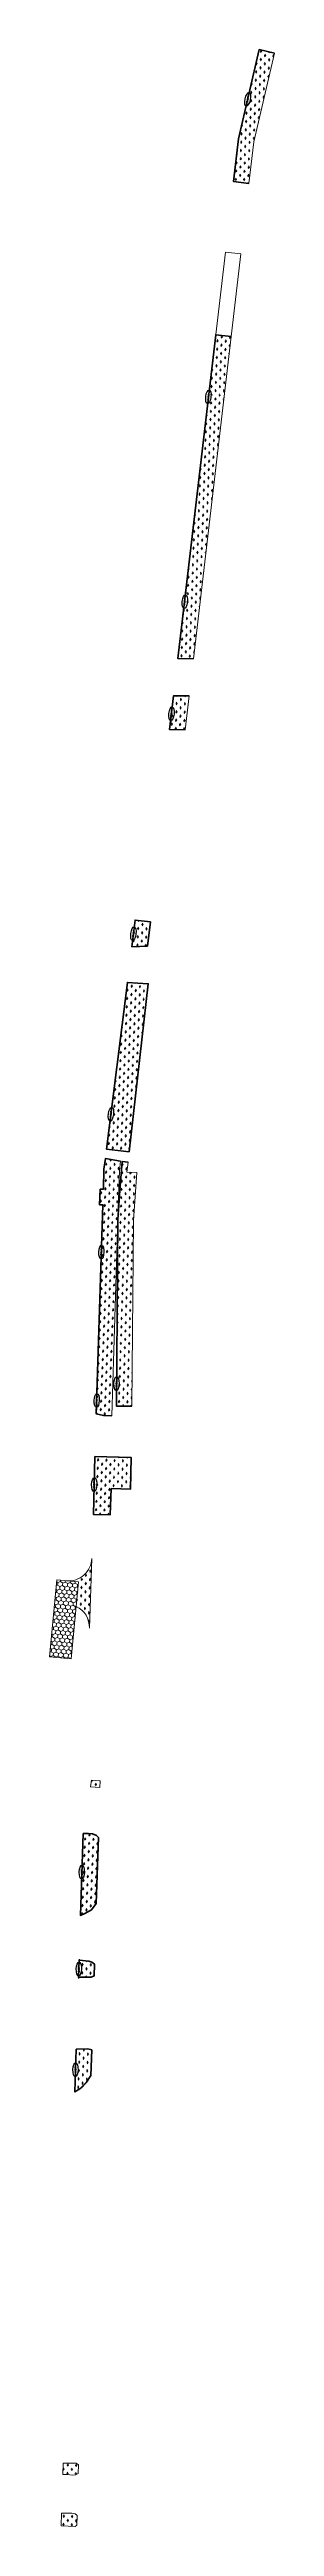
# Model space of a CAD drawing. Extents: x 2536944 to 2538528, y 7112605 to 7129181.
# Drawn here: x 2538383 to 2538528, y 7127581 to 7129181 of the extents above; entities that cross this region are included whole.
import ezdxf

# ---------------------------------------------------------------- set-up
doc = ezdxf.new("R2010")
doc.units = 0
doc.header["$MEASUREMENT"] = 0
for name, color, linetype, lineweight in [('C-SW3P-BSOD-13', 7, 'Continuous', 0), ('C-SW3P-BSOD-SS04', 7, 'Continuous', 0), ('C-SW3P-EXIT-13', 7, 'Continuous', 0), ('C-SW3P-SCFN-13', 7, 'Continuous', 30), ('C-SW3P-SCFN-SS04', 7, 'Continuous', 30)]:
    doc.layers.add(name, color=color, linetype=linetype, lineweight=lineweight)
doc.styles.add('L80', font='simplex.shx', dxfattribs={"height": 0.006667})

# ---------------------------------------------------------------- blocks, each defined once
blk = doc.blocks.new('*U46')
at = {"layer": 'C-SW3P-SCFN-SS04'}
for p, q in [((0.1, 12.5), (0.1, 9)), ((-0.1, -9), (-0.1, -12.5))]:
    blk.add_line(p, q, dxfattribs=at)
blk.add_ellipse((0, 0), major_axis=(0.09, 8.99), ratio=0.369951, dxfattribs=at)
at = {"layer": 'C-SW3P-SCFN-SS04', "insert": (-1.5, -0.2), "char_height": 3, "width": 189.698, "attachment_point": 2, "rotation": 89.4432, "style": 'L80'}
blk.add_mtext('\\FBRIDGE.shx;SCF\\P ', dxfattribs=at)
blk = doc.blocks.new('*U47')
at = {"layer": 'C-SW3P-SCFN-SS04'}
for p, q in [((0.1, 12.5), (0.1, 9)), ((-0.1, -9), (-0.1, -12.5))]:
    blk.add_line(p, q, dxfattribs=at)
blk.add_ellipse((0, 0), major_axis=(0.09, 8.99), ratio=0.369951, dxfattribs=at)
at = {"layer": 'C-SW3P-SCFN-SS04', "insert": (-1.5, -0.2), "char_height": 3, "width": 189.698, "attachment_point": 2, "rotation": 89.4432, "style": 'L80'}
blk.add_mtext('\\FBRIDGE.shx;SCF\\P ', dxfattribs=at)
blk = doc.blocks.new('*U48')
at = {"layer": 'C-SW3P-SCFN-SS04'}
for p, q in [((0.1, 12.5), (0.1, 9)), ((-0.1, -9), (-0.1, -12.5))]:
    blk.add_line(p, q, dxfattribs=at)
blk.add_ellipse((0, 0), major_axis=(0.09, 8.99), ratio=0.369951, dxfattribs=at)
at = {"layer": 'C-SW3P-SCFN-SS04', "insert": (-1.5, -0.2), "char_height": 3, "width": 189.698, "attachment_point": 2, "rotation": 89.4432, "style": 'L80'}
blk.add_mtext('\\FBRIDGE.shx;SCF\\P ', dxfattribs=at)
blk = doc.blocks.new('*U49')
at = {"layer": 'C-SW3P-SCFN-SS04'}
for p, q in [((0.1, 12.5), (0.1, 9)), ((-0.1, -9), (-0.1, -12.5))]:
    blk.add_line(p, q, dxfattribs=at)
blk.add_ellipse((0, 0), major_axis=(0.09, 8.99), ratio=0.369951, dxfattribs=at)
at = {"layer": 'C-SW3P-SCFN-SS04', "insert": (-1.5, -0.2), "char_height": 3, "width": 189.698, "attachment_point": 2, "rotation": 89.4432, "style": 'L80'}
blk.add_mtext('\\FBRIDGE.shx;SCF\\P ', dxfattribs=at)
blk = doc.blocks.new('*U50')
at = {"layer": 'C-SW3P-SCFN-SS04'}
for p, q in [((0.1, 12.5), (0.1, 9)), ((-0.1, -9), (-0.1, -12.5))]:
    blk.add_line(p, q, dxfattribs=at)
blk.add_ellipse((0, 0), major_axis=(0.09, 8.99), ratio=0.369951, dxfattribs=at)
at = {"layer": 'C-SW3P-SCFN-SS04', "insert": (-1.5, -0.2), "char_height": 3, "width": 189.698, "attachment_point": 2, "rotation": 89.4432, "style": 'L80'}
blk.add_mtext('\\FBRIDGE.shx;SCF\\P ', dxfattribs=at)
blk = doc.blocks.new('*U51')
at = {"layer": 'C-SW3P-SCFN-13'}
for p, q in [((0.1, 12.5), (0.1, 9)), ((-0.1, -9), (-0.1, -12.5))]:
    blk.add_line(p, q, dxfattribs=at)
blk.add_ellipse((0, 0), major_axis=(0.09, 8.99), ratio=0.369951, dxfattribs=at)
at = {"layer": 'C-SW3P-SCFN-13', "insert": (-1.5, -0.2), "char_height": 3, "width": 189.698, "attachment_point": 2, "rotation": 89.4432, "style": 'L80'}
blk.add_mtext('\\FBRIDGE.shx;SCF\\P ', dxfattribs=at)
blk = doc.blocks.new('*U52')
at = {"layer": 'C-SW3P-SCFN-13'}
for p, q in [((0.1, 12.5), (0.1, 9)), ((-0.1, -9), (-0.1, -12.5))]:
    blk.add_line(p, q, dxfattribs=at)
blk.add_ellipse((0, 0), major_axis=(0.09, 8.99), ratio=0.369951, dxfattribs=at)
at = {"layer": 'C-SW3P-SCFN-13', "insert": (-1.5, -0.2), "char_height": 3, "width": 189.698, "attachment_point": 2, "rotation": 89.4432, "style": 'L80'}
blk.add_mtext('\\FBRIDGE.shx;SCF\\P ', dxfattribs=at)
blk = doc.blocks.new('*U53')
at = {"layer": 'C-SW3P-SCFN-13'}
for p, q in [((0.1, 12.5), (0.1, 9)), ((-0.1, -9), (-0.1, -12.5))]:
    blk.add_line(p, q, dxfattribs=at)
blk.add_ellipse((0, 0), major_axis=(0.09, 8.99), ratio=0.369951, dxfattribs=at)
at = {"layer": 'C-SW3P-SCFN-13', "insert": (-1.5, -0.2), "char_height": 3, "width": 189.698, "attachment_point": 2, "rotation": 89.4432, "style": 'L80'}
blk.add_mtext('\\FBRIDGE.shx;SCF\\P ', dxfattribs=at)
blk = doc.blocks.new('*U54')
at = {"layer": 'C-SW3P-SCFN-13'}
for p, q in [((0.1, 12.5), (0.1, 9)), ((-0.1, -9), (-0.1, -12.5))]:
    blk.add_line(p, q, dxfattribs=at)
blk.add_ellipse((0, 0), major_axis=(0.09, 8.99), ratio=0.369951, dxfattribs=at)
at = {"layer": 'C-SW3P-SCFN-13', "insert": (-1.5, -0.2), "char_height": 3, "width": 189.698, "attachment_point": 2, "rotation": 89.4432, "style": 'L80'}
blk.add_mtext('\\FBRIDGE.shx;SCF\\P ', dxfattribs=at)
blk = doc.blocks.new('*U55')
at = {"layer": 'C-SW3P-SCFN-13'}
for p, q in [((0.1, 12.5), (0.1, 9)), ((-0.1, -9), (-0.1, -12.5))]:
    blk.add_line(p, q, dxfattribs=at)
blk.add_ellipse((0, 0), major_axis=(0.09, 8.99), ratio=0.369951, dxfattribs=at)
at = {"layer": 'C-SW3P-SCFN-13', "insert": (-1.5, -0.2), "char_height": 3, "width": 189.698, "attachment_point": 2, "rotation": 89.4432, "style": 'L80'}
blk.add_mtext('\\FBRIDGE.shx;SCF\\P ', dxfattribs=at)
blk = doc.blocks.new('*U56')
at = {"layer": 'C-SW3P-SCFN-13'}
for p, q in [((0.1, 12.5), (0.1, 9)), ((-0.1, -9), (-0.1, -12.5))]:
    blk.add_line(p, q, dxfattribs=at)
blk.add_ellipse((0, 0), major_axis=(0.09, 8.99), ratio=0.369951, dxfattribs=at)
at = {"layer": 'C-SW3P-SCFN-13', "insert": (-1.5, -0.2), "char_height": 3, "width": 189.698, "attachment_point": 2, "rotation": 89.4432, "style": 'L80'}
blk.add_mtext('\\FBRIDGE.shx;SCF\\P ', dxfattribs=at)
blk = doc.blocks.new('*U57')
at = {"layer": 'C-SW3P-SCFN-13'}
for p, q in [((0.1, 12.5), (0.1, 9)), ((-0.1, -9), (-0.1, -12.5))]:
    blk.add_line(p, q, dxfattribs=at)
blk.add_ellipse((0, 0), major_axis=(0.09, 8.99), ratio=0.369951, dxfattribs=at)
at = {"layer": 'C-SW3P-SCFN-13', "insert": (-1.5, -0.2), "char_height": 3, "width": 189.698, "attachment_point": 2, "rotation": 89.4432, "style": 'L80'}
blk.add_mtext('\\FBRIDGE.shx;SCF\\P ', dxfattribs=at)
blk = doc.blocks.new('*U58')
at = {"layer": 'C-SW3P-SCFN-13'}
for p, q in [((0.1, 12.5), (0.1, 9)), ((-0.1, -9), (-0.1, -12.5))]:
    blk.add_line(p, q, dxfattribs=at)
blk.add_ellipse((0, 0), major_axis=(0.09, 8.99), ratio=0.369951, dxfattribs=at)
at = {"layer": 'C-SW3P-SCFN-13', "insert": (-1.5, -0.2), "char_height": 3, "width": 189.698, "attachment_point": 2, "rotation": 89.4432, "style": 'L80'}
blk.add_mtext('\\FBRIDGE.shx;SCF\\P ', dxfattribs=at)

msp = doc.modelspace()

# ---------------------------------------------------------------- hatches: boundary and pattern name
at = {"layer": 'C-SW3P-BSOD-13', "lineweight": 13}
h = msp.add_hatch(dxfattribs=at)
h.set_pattern_fill('GRASS', color=256, style=0)
h.set_pattern_definition([(-2.28, (2538439.579, 7128613.045), (5.1577, -5.5858), [1.008, -4.368]), (126.378, (2538440.58596, 7128613.0049), (15.25903, -22.129084), [1.0757, -33.3475]), (229.0584, (2538440.58596, 7128613.0049), (-16.97139, -20.844814), [1.0757, -33.3475]), (126.378, (2538443.1648, 7128610.212), (15.25903, -22.129084), [1.0757, -33.3475]), (-2.28, (2538442.3716, 7128615.624), (5.1577, -5.5858), [1.008, -4.368]), (229.0584, (2538443.37885, 7128615.5837), (-16.97139, -20.844814), [1.0757, -33.34747])])
h.paths.add_polyline_path([(2538438.2, 7128618.4), (2538436.1, 7128601.2), (2538446.2, 7128601.6), (2538448.2, 7128617.2)])
h = msp.add_hatch(dxfattribs=at)
h.set_pattern_fill('GRASS', color=256, style=0)
h.set_pattern_definition([(-2.282, (2538427.89, 7128522.207), (5.1577, -5.5858), [1.008, -4.368]), (126.378, (2538428.8974, 7128522.1666), (15.259032, -22.129084), [1.07572, -33.34747]), (229.0584, (2538428.8974, 7128522.1666), (-16.971391, -20.844814), [1.07572, -33.34747]), (126.378, (2538431.4762, 7128519.3737), (15.259032, -22.129084), [1.07572, -33.34747]), (-2.282, (2538430.683, 7128524.7856), (5.1577, -5.5858), [1.008, -4.368]), (229.0584, (2538431.6903, 7128524.74545), (-16.971391, -20.844814), [1.07572, -33.34747])])
h.paths.add_polyline_path([(2538446.7, 7128577.3), (2538433.2, 7128578.1), (2538419.7, 7128470.4), (2538434.3, 7128468.6)])
h = msp.add_hatch(dxfattribs=at)
h.set_pattern_fill('GRASS', color=256, style=0)
h.set_pattern_definition([(-2.282, (2538417.107, 7128412.4846), (5.1577, -5.58578), [1.008, -4.368]), (126.378, (2538418.1144, 7128412.4445), (15.259032, -22.1290835), [1.07572, -33.34747]), (229.0584, (2538418.1144, 7128412.4445), (-16.971391, -20.844814), [1.07572, -33.34747]), (126.378, (2538420.6932, 7128409.6516), (15.259032, -22.1290835), [1.07572, -33.34747]), (-2.282, (2538419.9, 7128415.0635), (5.1577, -5.58578), [1.008, -4.368]), (229.0584, (2538420.90725, 7128415.0233), (-16.971391, -20.844814), [1.07572, -33.34747])])
h.paths.add_polyline_path([(2538427.1, 7128424.9), (2538428.1, 7128456.6), (2538428.8, 7128462.7), (2538419, 7128464.3), (2538418.1, 7128457.4), (2538417.7, 7128444.5), (2538415.6, 7128444.5), (2538415.3, 7128434.5), (2538417.4, 7128434.5), (2538413.1, 7128299.3), (2538417.8, 7128298.3), (2538423.1, 7128298.2), (2538427.1, 7128424.7), (2538427.1, 7128424.8)])
h = msp.add_hatch(dxfattribs=at)
h.set_pattern_fill('GRASS', color=256, style=0)
h.set_pattern_definition([(-2.282, (2538414.0855, 7128347.696), (5.1577, -5.58578), [1.008, -4.368]), (126.378, (2538415.0927, 7128347.6557), (15.259032, -22.1290835), [1.07572, -33.34747]), (229.0584, (2538415.0927, 7128347.6557), (-16.971391, -20.844814), [1.07572, -33.34747]), (126.378, (2538417.6715, 7128344.8628), (15.259032, -22.1290835), [1.07572, -33.34747]), (-2.282, (2538416.8784, 7128350.2747), (5.1577, -5.58578), [1.008, -4.368]), (229.0584, (2538417.8856, 7128350.2345), (-16.971391, -20.844814), [1.07572, -33.34747])])
h.paths.add_polyline_path([(2538412.2, 7128271.8), (2538411.4, 7128234.3), (2538411.7, 7128234.3), (2538422.2, 7128234.2), (2538422.8, 7128251.1), (2538435.3, 7128250.8), (2538435.6, 7128271.2)])
h = msp.add_hatch(dxfattribs=at)
h.set_pattern_fill('GRASS', color=256, style=0)
h.set_pattern_definition([(-1.879, (2538402.9494, 7128187.1016), (5.1969, -5.5494), [1.008, -4.368]), (126.781, (2538403.9569, 7128187.0686), (15.41432, -22.021198), [1.07572, -33.34747]), (229.4614, (2538403.9569, 7128187.0686), (-16.82434, -20.963682), [1.07572, -33.34747]), (126.781, (2538406.5553, 7128184.2939), (15.41432, -22.021198), [1.07572, -33.34747]), (-1.879, (2538405.724, 7128189.7), (5.1969, -5.5494), [1.008, -4.368]), (229.4614, (2538406.7316, 7128189.667), (-16.82434, -20.963682), [1.07572, -33.34747])])
h.paths.add_polyline_path([(2538410.2, 7128206, -0.432946), (2538393.8, 7128191.5), (2538401.6, 7128190.8), (2538400.1, 7128175, -0.299219), (2538408.7, 7128160.9)])
h = msp.add_hatch(dxfattribs=at)
h.set_pattern_fill('GRASS', color=256, style=0)
h.set_pattern_definition([(-2.28, (2538409.661, 7128062.6293), (5.1577, -5.5858), [1.008, -4.368]), (126.378, (2538410.668, 7128062.58915), (15.25903, -22.12908), [1.0757, -33.3475]), (229.058, (2538410.668, 7128062.58915), (-16.97139, -20.84481), [1.0757, -33.3475]), (126.378, (2538413.2468, 7128059.7963), (15.25903, -22.12908), [1.0757, -33.3475]), (-2.28, (2538412.4537, 7128065.208), (5.1577, -5.5858), [1.008, -4.368]), (229.058, (2538413.4609, 7128065.168), (-16.97139, -20.84481), [1.0757, -33.3475])])
h.paths.add_polyline_path([(2538410, 7128062.6), (2538409.5, 7128058.3), (2538415.5, 7128057.9), (2538415.6, 7128062.3)])
h = msp.add_hatch(dxfattribs=at)
h.set_pattern_fill('GRASS', color=256, style=0)
h.set_pattern_definition([(-2.282, (2538404.4193, 7128003.2107), (5.1577, -5.5858), [1.008, -4.368]), (126.378, (2538405.4265, 7128003.1705), (15.259032, -22.129084), [1.07572, -33.34747]), (229.0584, (2538405.4265, 7128003.1705), (-16.97139, -20.844814), [1.07572, -33.34747]), (126.378, (2538408.0053, 7128000.3776), (15.259032, -22.129084), [1.07572, -33.34747]), (-2.282, (2538407.212, 7128005.7895), (5.1577, -5.5858), [1.008, -4.368]), (229.0584, (2538408.2194, 7128005.7494), (-16.971391, -20.844814), [1.07572, -33.34747])])
h.paths.add_polyline_path([(2538404.6, 7128028.3), (2538402.9, 7127975.3), (2538405.7, 7127976.5), (2538410, 7127979), (2538413.1, 7127983), (2538414.5, 7128025.7), (2538414, 7128026.4), (2538413.3, 7128026.9), (2538410.7, 7128028), (2538408, 7128028.2)])
h = msp.add_hatch(dxfattribs=at)
h.set_pattern_fill('GRASS', color=256, style=0)
h.set_pattern_definition([(-2.28, (2538403.6386, 7127943.561), (5.1577, -5.5858), [1.008, -4.368]), (126.378, (2538404.6458, 7127943.5208), (15.25903, -22.129084), [1.0757, -33.3475]), (229.058, (2538404.6458, 7127943.5208), (-16.97139, -20.844814), [1.0757, -33.3475]), (126.378, (2538407.22465, 7127940.7279), (15.25903, -22.12908), [1.0757, -33.3475]), (-2.28, (2538406.4315, 7127946.14), (5.1577, -5.5858), [1.008, -4.368]), (229.058, (2538407.4387, 7127946.0997), (-16.97139, -20.844814), [1.0757, -33.3475])])
h.paths.add_polyline_path([(2538402, 7127946.3), (2538401.6, 7127935.4), (2538409.8, 7127935.5), (2538411.7, 7127936.2), (2538411.9, 7127943.8), (2538410.3, 7127945.1), (2538408.4, 7127945.7)])
h = msp.add_hatch(dxfattribs=at)
h.set_pattern_fill('GRASS', color=256, style=0)
h.set_pattern_definition([(-2.28, (2538401.338, 7127875.134), (5.1577, -5.5858), [1.008, -4.368]), (126.378, (2538402.34515, 7127875.0941), (15.25903, -22.129084), [1.0757, -33.34747]), (229.0584, (2538402.34515, 7127875.0941), (-16.97139, -20.844814), [1.0757, -33.34747]), (126.378, (2538404.924, 7127872.3012), (15.259032, -22.129084), [1.0757, -33.34747]), (-2.282, (2538404.131, 7127877.713), (5.1577, -5.5858), [1.008, -4.368]), (229.0584, (2538405.138, 7127877.6729), (-16.97139, -20.844814), [1.0757, -33.34747])])
h.paths.add_polyline_path([(2538400.2, 7127888.9), (2538399.3, 7127861.3), (2538403.4, 7127863.7), (2538406.5, 7127867.1), (2538409.6, 7127871.8), (2538410.2, 7127888.4), (2538408, 7127889.1)])
h = msp.add_hatch(dxfattribs=at)
h.set_pattern_fill('GRASS', color=256, style=0)
h.set_pattern_definition([(-2.28, (2538394.161, 7127620.193), (5.1577, -5.5858), [1.008, -4.368]), (126.378, (2538395.168, 7127620.153), (15.25903, -22.12908), [1.0757, -33.3475]), (229.058, (2538395.168, 7127620.153), (-16.97139, -20.844814), [1.0757, -33.3475]), (126.378, (2538397.7469, 7127617.3601), (15.25903, -22.12908), [1.0757, -33.3475]), (-2.28, (2538396.9537, 7127622.772), (5.1577, -5.5858), [1.008, -4.368]), (229.058, (2538397.9609, 7127622.7318), (-16.97139, -20.844814), [1.0757, -33.3475])])
h.paths.add_polyline_path([(2538400.1, 7127621.5), (2538391.7, 7127621.5), (2538391.5, 7127614), (2538394.4, 7127614), (2538397.8, 7127613.7), (2538399.7, 7127613.8), (2538401.5, 7127614.8), (2538401.7, 7127620.3)])
h = msp.add_hatch(dxfattribs=at)
h.set_pattern_fill('GRASS', color=256, style=0)
h.set_pattern_definition([(-2.28, (2538391.5635, 7127587.0755), (5.1577, -5.5858), [1.008, -4.368]), (126.378, (2538392.5707, 7127587.0354), (15.25903, -22.129084), [1.0757, -33.3475]), (229.058, (2538392.5707, 7127587.0354), (-16.97139, -20.844814), [1.0757, -33.3475]), (126.378, (2538395.1495, 7127584.2425), (15.25903, -22.12908), [1.0757, -33.3475]), (-2.28, (2538394.3564, 7127589.6544), (5.1577, -5.5858), [1.008, -4.368]), (229.058, (2538395.36356, 7127589.61425), (-16.97139, -20.844814), [1.0757, -33.3475])])
h.paths.add_polyline_path([(2538390.7, 7127589.1), (2538390.5, 7127580.8), (2538399.4, 7127580.5), (2538400.5, 7127581.4), (2538400.7, 7127587.6), (2538399.5, 7127588.7), (2538397.3, 7127589)])
at = {"layer": 'C-SW3P-BSOD-SS04', "lineweight": 13}
h = msp.add_hatch(dxfattribs=at)
h.set_pattern_fill('GRASS', color=256, style=0)
h.set_pattern_definition([(-1.983, (2538503.5687, 7129123.884), (5.1867, -5.55884), [1.008, -4.368]), (126.6765, (2538504.5761, 7129123.8492), (15.374108, -22.04929), [1.07572, -33.34747]), (229.3569, (2538504.5761, 7129123.8492), (-16.862568, -20.932945), [1.07572, -33.34747]), (126.6765, (2538507.1695, 7129121.0698), (15.374108, -22.04929), [1.07572, -33.34747]), (-1.983, (2538506.348, 7129126.4775), (5.1867, -5.55884), [1.008, -4.368]), (229.3569, (2538507.3555, 7129126.4426), (-16.862568, -20.932945), [1.07572, -33.34747])])
h.paths.add_polyline_path([(2538518.4, 7129180.9), (2538505, 7129123.1), (2538501.8, 7129095.6), (2538511.7, 7129094.4), (2538514.9, 7129121.3), (2538528.2, 7129178.6)])
h = msp.add_hatch(dxfattribs=at)
h.set_pattern_fill('GRASS', color=256, style=0)
h.set_pattern_definition([(-1.9833, (2538476.649, 7128896.3755), (5.18672, -5.55884), [1.008, -4.368]), (126.6765, (2538477.65615, 7128896.3406), (15.374108, -22.04929), [1.07572, -33.34747]), (229.35685, (2538477.65615, 7128896.3406), (-16.862568, -20.932945), [1.07572, -33.34747]), (126.6765, (2538480.2495, 7128893.5612), (15.374108, -22.04929), [1.07572, -33.34747]), (-1.9833, (2538479.428, 7128898.969), (5.18672, -5.55884), [1.008, -4.368]), (229.35685, (2538480.4356, 7128898.93396), (-16.862568, -20.932945), [1.07572, -33.34747])])
h.paths.add_polyline_path([(2538465.8, 7128787.4), (2538475.9, 7128787.3), (2538500.2, 7128995.5), (2538490.3, 7128996.6)])
h = msp.add_hatch(dxfattribs=at)
h.set_pattern_fill('GRASS', color=256, style=0)
h.set_pattern_definition([(-1.983, (2538461.655, 7128755.68), (5.1867, -5.5588), [1.008, -4.368]), (126.6765, (2538462.66255, 7128755.64535), (15.37411, -22.04929), [1.0757, -33.34747]), (229.357, (2538462.66255, 7128755.64535), (-16.86257, -20.932945), [1.0757, -33.34747]), (126.6765, (2538465.2559, 7128752.8659), (15.37411, -22.04929), [1.0757, -33.3475]), (-1.983, (2538464.4346, 7128758.2736), (5.1867, -5.5588), [1.008, -4.368]), (229.357, (2538465.442, 7128758.2387), (-16.86257, -20.932945), [1.0757, -33.34747])])
h.paths.add_polyline_path([(2538473.1, 7128763.3), (2538463, 7128763.4), (2538460.5, 7128741.5), (2538470.5, 7128741.4)])
h = msp.add_hatch(dxfattribs=at)
h.set_pattern_fill('GRASS', color=256, style=0)
h.set_pattern_definition([(-1.8063, (2538431.3515, 7128352.907), (5.20387, -5.54279), [1.008, -4.368]), (126.8535, (2538432.35904, 7128352.8752), (15.442157, -22.001686), [1.07572, -33.34747]), (229.5339, (2538432.35904, 7128352.8752), (-16.7978145, -20.984943), [1.07572, -33.34747]), (126.8535, (2538434.961, 7128350.1038), (15.442157, -22.001686), [1.07572, -33.34747]), (-1.8063, (2538434.123, 7128355.509), (5.20387, -5.54279), [1.008, -4.368]), (229.5339, (2538435.1304, 7128355.4771), (-16.7978145, -20.984943), [1.07572, -33.34747])])
h.paths.add_polyline_path([(2538427.1, 7128424.7), (2538426.1, 7128304.4), (2538436.1, 7128304.3), (2538437.1, 7128424.4), (2538439.3, 7128455.4), (2538432.9, 7128455.6), (2538433.7, 7128461.9), (2538429.8, 7128462.5), (2538427.1, 7128424.9), (2538427.1, 7128424.8)])
at = {"layer": 'C-SW3P-EXIT-13', "lineweight": 13}
h = msp.add_hatch(dxfattribs=at)
h.set_pattern_fill('HONEY', color=256, style=0)
h.set_pattern_definition([(84.552, (2538390.853, 7128166.7596), (5.9154, -5.3859), [1.6, -3.2]), (147.9873, (2538391.005, 7128168.3523), (5.9154, -5.38591), [1.78885, -19.6774]), (201.1174, (2538389.4882, 7128169.3006), (-6.826786, -4.17073), [1.78885, -19.6774]), (264.552, (2538387.8195, 7128168.656), (-6.8268, -4.1707), [1.6, -3.2]), (-32.0127, (2538387.6676, 7128167.0634), (12.286496, -5.9935), [1.78885, -19.6774]), (21.1174, (2538389.1844, 7128166.1151), (-6.826786, -4.17073), [1.78885, -19.6774]), (84.552, (2538387.6676, 7128167.0634), (5.9154, -5.3859), [1.6, -3.2]), (147.9873, (2538387.8195, 7128168.6561), (5.9154, -5.38591), [1.78885, -19.6774]), (84.552, (2538389.488, 7128169.3006), (5.9154, -5.3859), [0.8, -4]), (84.552, (2538389.1084, 7128165.319), (5.9154, -5.3859), [0.8, -4]), (147.9873, (2538389.1844, 7128166.1151), (5.9154, -5.38591), [1.78885, -19.6774]), (201.1174, (2538387.6676, 7128167.0634), (-6.826786, -4.17073), [1.78885, -19.6774]), (21.1174, (2538385.9988, 7128166.4189), (-6.826786, -4.17073), [1.78885, -19.6774]), (264.552, (2538389.564, 7128170.097), (-6.8268, -4.1707), [0.8, -4]), (-32.0127, (2538389.4882, 7128169.3006), (12.286496, -5.9935), [1.78885, -19.6774]), (21.1174, (2538391.005, 7128168.3523), (-6.826786, -4.17073), [1.78885, -19.6774]), (147.9873, (2538392.37, 7128165.8113), (5.9154, -5.38591), [1.78885, -19.6774]), (201.1174, (2538390.8531, 7128166.7596), (-6.826786, -4.17073), [1.78885, -19.6774]), (264.552, (2538389.1844, 7128166.115), (-6.8268, -4.1707), [0.8, -4]), (-32.0127, (2538386.3026, 7128169.6044), (12.286496, -5.9935), [1.78885, -19.6774]), (21.1174, (2538387.8195, 7128168.6561), (-6.826786, -4.17073), [1.78885, -19.6774]), (84.552, (2538386.3026, 7128169.6044), (5.9154, -5.3859), [0.8, -4]), (264.552, (2538385.999, 7128166.419), (-6.8268, -4.1707), [0.8, -4])])
h.paths.add_polyline_path([(2538401.6, 7128190.8), (2538387.7, 7128192.1), (2538383, 7128142.3), (2538396.9, 7128141)])

# ---------------------------------------------------------------- linework, layer by layer
at = {"layer": 'C-SW3P-BSOD-13', "lineweight": 13, "flags": 128}
for points in [[(2538438.2, 7128618.4), (2538436.1, 7128601.2), (2538446.2, 7128601.6), (2538448.2, 7128617.2)], [(2538446.7, 7128577.3), (2538433.2, 7128578.1), (2538419.7, 7128470.4), (2538434.3, 7128468.6)], [(2538427.1, 7128424.9), (2538428.1, 7128456.6), (2538428.8, 7128462.7), (2538419, 7128464.3), (2538418.1, 7128457.4), (2538417.7, 7128444.5), (2538415.6, 7128444.5), (2538415.3, 7128434.5), (2538417.4, 7128434.5), (2538413.1, 7128299.3), (2538417.8, 7128298.3), (2538423.1, 7128298.2), (2538427.1, 7128424.7), (2538427.1, 7128424.8)], [(2538412.2, 7128271.8), (2538411.4, 7128234.3), (2538411.7, 7128234.3), (2538422.2, 7128234.2), (2538422.8, 7128251.1), (2538435.3, 7128250.8), (2538435.6, 7128271.2)], [(2538410, 7128062.6), (2538409.5, 7128058.3), (2538415.5, 7128057.9), (2538415.6, 7128062.3)], [(2538404.6, 7128028.3), (2538402.9, 7127975.3), (2538405.7, 7127976.5), (2538410, 7127979), (2538413.1, 7127983), (2538414.5, 7128025.7), (2538414, 7128026.4), (2538413.3, 7128026.9), (2538410.7, 7128028), (2538408, 7128028.2)], [(2538402, 7127946.3), (2538401.6, 7127935.4), (2538409.8, 7127935.5), (2538411.7, 7127936.2), (2538411.9, 7127943.8), (2538410.3, 7127945.1), (2538408.4, 7127945.7)], [(2538400.2, 7127888.9), (2538399.3, 7127861.3), (2538403.4, 7127863.7), (2538406.5, 7127867.1), (2538409.6, 7127871.8), (2538410.2, 7127888.4), (2538408, 7127889.1)], [(2538400.1, 7127621.5), (2538391.7, 7127621.5), (2538391.5, 7127614), (2538394.4, 7127614), (2538397.8, 7127613.7), (2538399.7, 7127613.8), (2538401.5, 7127614.8), (2538401.7, 7127620.3)], [(2538390.7, 7127589.1), (2538390.5, 7127580.8), (2538399.4, 7127580.5), (2538400.5, 7127581.4), (2538400.7, 7127587.6), (2538399.5, 7127588.7), (2538397.3, 7127589)]]:
    msp.add_lwpolyline(points, close=True, dxfattribs=at)
msp.add_lwpolyline([(2538410.2, 7128206, -0.432946), (2538393.8, 7128191.5), (2538401.6, 7128190.8), (2538400.1, 7128175, -0.299219), (2538408.7, 7128160.9)], format="xyb", close=True, dxfattribs=at)
at = {"layer": 'C-SW3P-BSOD-SS04', "lineweight": 13, "flags": 128}
for points in [[(2538518.4, 7129180.9), (2538505, 7129123.1), (2538501.8, 7129095.6), (2538511.7, 7129094.4), (2538514.9, 7129121.3), (2538528.2, 7129178.6)], [(2538506.4, 7129048.9), (2538475.9, 7128787.3), (2538465.8, 7128787.4), (2538496.5, 7129049.9)], [(2538463, 7128763.4), (2538460.5, 7128741.5), (2538470.5, 7128741.4), (2538473.1, 7128763.3)], [(2538427.1, 7128424.7), (2538426.1, 7128304.4), (2538436.1, 7128304.3), (2538437.1, 7128424.4), (2538439.3, 7128455.4), (2538432.9, 7128455.6), (2538433.7, 7128461.9), (2538429.8, 7128462.5), (2538427.1, 7128424.9), (2538427.1, 7128424.8)]]:
    msp.add_lwpolyline(points, close=True, dxfattribs=at)
at = {"layer": 'C-SW3P-BSOD-SS04', "lineweight": 0, "flags": 128}
for points in [[(2538465.8, 7128787.4), (2538475.9, 7128787.3), (2538500.2, 7128995.5), (2538490.3, 7128996.6)], [(2538473.1, 7128763.3), (2538463, 7128763.4), (2538460.5, 7128741.5), (2538470.5, 7128741.4)]]:
    msp.add_lwpolyline(points, close=True, dxfattribs=at)
at = {"layer": 'C-SW3P-EXIT-13', "lineweight": 13, "flags": 128}
msp.add_lwpolyline([(2538387.7, 7128192.1), (2538383, 7128142.3), (2538396.9, 7128141), (2538401.6, 7128190.8)], close=True, dxfattribs=at)
at = {"layer": 'C-SW3P-SCFN-13', "lineweight": 40, "flags": 128}
for points in [[(2538448.2, 7128617.2), (2538438.2, 7128618.4), (2538436.1, 7128601.2), (2538446.2, 7128601.6)], [(2538434.3, 7128468.6), (2538446.7, 7128577.3), (2538433.2, 7128578.1), (2538419.7, 7128470.4)], [(2538412.2, 7128271.8), (2538411.4, 7128234.3), (2538411.7, 7128234.3), (2538422.2, 7128234.2), (2538422.8, 7128251.1), (2538435.3, 7128250.8), (2538435.6, 7128271.2)], [(2538404.6, 7128028.3), (2538402.9, 7127975.3), (2538405.7, 7127976.5), (2538410, 7127979), (2538413.1, 7127983), (2538414.5, 7128025.7), (2538413.3, 7128026.9), (2538410.7, 7128028), (2538408, 7128028.2)], [(2538402, 7127946.3), (2538401.6, 7127935.4), (2538409.8, 7127935.5), (2538411.7, 7127936.2), (2538411.9, 7127943.8), (2538410.3, 7127945.1), (2538408.4, 7127945.7)], [(2538400.2, 7127888.9), (2538399.3, 7127861.3), (2538402.6, 7127863.3), (2538406.8, 7127867.5), (2538409.6, 7127871.8), (2538410.2, 7127888.4), (2538407.7, 7127889.1)]]:
    msp.add_lwpolyline(points, close=True, dxfattribs=at)
at = {"layer": 'C-SW3P-SCFN-SS04', "lineweight": 40, "flags": 128}
for points in [[(2538528.2, 7129178.6), (2538518.4, 7129180.9), (2538505, 7129123.1), (2538501.8, 7129095.6), (2538511.7, 7129094.4)], [(2538500.2, 7128995.5), (2538490.3, 7128996.6), (2538465.8, 7128787.4), (2538475.9, 7128787.3)], [(2538473.1, 7128763.3), (2538463, 7128763.4), (2538460.5, 7128741.5), (2538470.5, 7128741.4)], [(2538423.1, 7128298.2), (2538417.8, 7128298.3), (2538413.1, 7128299.3), (2538417.4, 7128434.5), (2538415.3, 7128434.5), (2538415.6, 7128444.5), (2538417.7, 7128444.5), (2538418.1, 7128457.4), (2538419, 7128464.3), (2538428.8, 7128462.7)], [(2538433.7, 7128461.9), (2538429.8, 7128462.5), (2538428.4, 7128443.7), (2538427.1, 7128424.8), (2538426.6, 7128364.6), (2538426.1, 7128304.4), (2538436.1, 7128304.3)]]:
    msp.add_lwpolyline(points, dxfattribs=at)

# ---------------------------------------------------------------- block references
at = {"layer": 'C-SW3P-SCFN-13', "xscale": 0.5000000000000001, "yscale": 0.5000000000000001, "zscale": 0.5000000000000001}
for name, p, rotation in [('*U51', (2538437.1, 7128609.6), 353.4274937483774), ('*U52', (2538422.6, 7128493), 353.4274937483774), ('*U53', (2538416.4, 7128403.9), 358.7504317537438), ('*U54', (2538413.4, 7128308), 358.7504317537438), ('*U55', (2538411.8, 7128253.6), 358.7504317537438), ('*U56', (2538403.8, 7128003.3), 358.7504317537438), ('*U57', (2538401.9, 7127940.7), 358.7504317537438), ('*U58', (2538399.7, 7127875.6), 358.7504317537438)]:
    msp.add_blockref(name, p, dxfattribs=dict(at, rotation=rotation))
at = {"layer": 'C-SW3P-SCFN-SS04'}
for name, p, xscale, yscale, zscale, rotation in [('*U50', (2538510.9, 7129148.7), 0.5, 0.5, 0.5, 347.4833374252482), ('*U49', (2538485.5, 7128956.5), 0.5, 0.5, 0.5, 353.8999100605894), ('*U48', (2538470.3, 7128824.1), 0.5, 0.5, 0.5, 353.8999100605894), ('*U47', (2538461.7, 7128751.7), 0.5, 0.5, 0.5, 353.8999100605894), ('*U46', (2538426.2, 7128318.9), 0.5000000000000001, 0.5000000000000001, 0.5000000000000001, 0.07785554557943042)]:
    msp.add_blockref(name, p, dxfattribs=dict(at, xscale=xscale, yscale=yscale, zscale=zscale, rotation=rotation))

doc.saveas('drawing.dxf')
